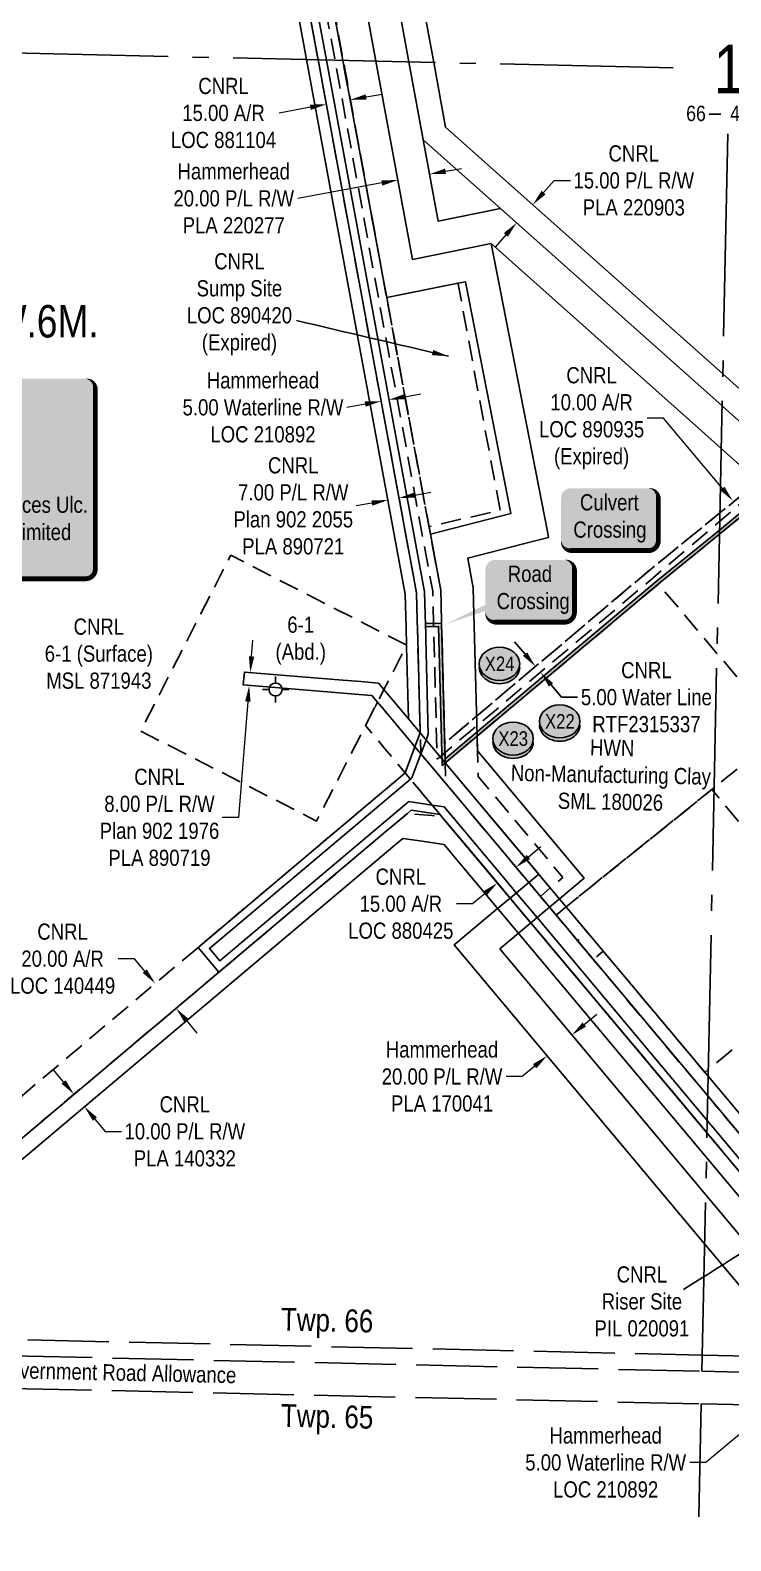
# Model space of a CAD drawing. Extents: x 402981 to 415543, y 6059617 to 6063944.
# Drawn here: x 405059 to 405491, y 6059645 to 6060578 of the extents above; entities that cross this region are included whole.
import ezdxf
from ezdxf.enums import TextEntityAlignment as Align

# ---------------------------------------------------------------- set-up
doc = ezdxf.new("R2010")
doc.units = 0
doc.header["$LTSCALE"] = 5
doc.header["$PDMODE"] = 34
doc.header["$PDSIZE"] = 5
for name, pattern in [('foc-ACCESSROAD', [3.75, 2.5, -1.25]), ('foc-QUARTERLINE', [33, 25, -3, 2, -3]), ('foc-UNSURVEYED', [12.5, 10, -2.5])]:
    doc.linetypes.add(name, pattern=pattern)
doc.layers.get('Defpoints').update_dxf_attribs({"color": 9})
for name, color, linetype in [('10', 1, 'Continuous'), ('9', 3, 'Continuous'), ('AS-SURFACE IMPACT', 7, 'Continuous'), ('C-SYMBOL', 7, 'Continuous'), ('CG-NOTES', 7, 'Continuous'), ('D-TXT', 6, 'Continuous'), ('F-AR', 190, 'foc-ACCESSROAD'), ('F-RW', 190, 'Continuous'), ('F-WS', 190, 'foc-ACCESSROAD'), ('F-WS-S', 190, 'Continuous'), ('L-QSEC', 8, 'foc-QUARTERLINE'), ('L-ROAD-T', 7, 'Continuous'), ('L-SECLBL', 7, 'Continuous'), ('L-USEC', 7, 'foc-UNSURVEYED'), ('P-CROSSINGS', 250, 'Continuous'), ('P-PROPOSED', 10, 'Continuous'), ('P-TEMP-BLUE', 160, 'Continuous')]:
    doc.layers.add(name, color=color, linetype=linetype)
for name, color, linetype, lineweight in [('F-AR-T', 190, 'Continuous', 9), ('F-RW-T', 190, 'Continuous', 9), ('F-VCE-T', 190, 'Continuous', 9), ('F-WS-T', 190, 'Continuous', 9)]:
    doc.layers.add(name, color=color, linetype=linetype, lineweight=lineweight)
doc.styles.add('175L', font='ARIALN.TTF', dxfattribs={"height": 20})
doc.styles.add('80', font='ARIALN.TTF', dxfattribs={"height": 10})
doc.styles.add('80CG', font='ARIALN.TTF', dxfattribs={"height": 10})
doc.styles.add('80L', font='ARIALN.TTF', dxfattribs={"height": 10})
doc.styles.add('Crossing', font='ARIALN.TTF', dxfattribs={"height": 10})
doc.styles.add('SIMPLEX', font='ARIALN.TTF')
doc.dimstyles.new('Compass 5 000', dxfattribs={"dimscale": 5, "dimtxt": 9, "dimasz": 2, "dimexe": 0.2, "dimexo": 0.0625, "dimgap": 0.5, "dimtad": 0, "dimtih": 1, "dimtoh": 1, "dimzin": 0, "dimdsep": 46, "dimtxsty": '80CG', "dimcen": 0.1, "dimse1": 1, "dimse2": 1, "dimclrd": 256, "dimclrt": 256, "dimaunit": 1, "dimadec": 4, "dimazin": 0, "dimtfac": 0.06, "dimtofl": 0, "dimtmove": 0, "dimatfit": 1, "dimfxl": 0.2, "dimtolj": 1, "dimtzin": 0, "dimlwd": -1, "dimarcsym": 0})

# ---------------------------------------------------------------- blocks, each defined once
blk = doc.blocks.new('L-SECLBL')
at = {"layer": '9', "color": 7}
for p, q in [((-5.08, -27.83), (-12.29, -27.83)), ((20.7, -27.83), (13.5, -27.83))]:
    blk.add_line(p, q, dxfattribs=at)
at = {"layer": '10', "color": 2, "style": 'SIMPLEX'}
blk.add_attdef('SEC', text='', height=30, dxfattribs=at).set_placement((0, 0), align=Align.MIDDLE)
at = {"layer": '10', "color": 5, "style": '80L'}
blk.add_attdef('TWP', text='', height=9.5, dxfattribs=at).set_placement((-14.43, -27.37), align=Align.MIDDLE_RIGHT)
blk.add_attdef('RGE', text='', height=9.5, dxfattribs=at).set_placement((3.62, -27.37), align=Align.MIDDLE_CENTER)
blk.add_attdef('MER', text='', height=9.5, dxfattribs=at).set_placement((23.17, -27.37), align=Align.MIDDLE_LEFT)
blk = doc.blocks.new('*D541')
at = {"layer": 'Defpoints', "color": 0, "transparency": 16777216}
for p in [(405135.7, 6059988.86), (405097.58, 6059956.73), (405110.47, 6059941.44)]:
    blk.add_point(p, dxfattribs=at)
at = {"layer": 'F-AR-T', "transparency": 16777216}
for p, q in [((405122.81, 6060004.15), (405112.81, 6060004.15)), ((405129.26, 6059996.5), (405122.81, 6060004.15)), ((405155.03, 6059965.92), (405161.48, 6059958.27))]:
    blk.add_line(p, q, dxfattribs=at)
for points in [[(405130.53, 6059997.58), (405127.98, 6059995.43), (405135.7, 6059988.86)], [(405156.31, 6059966.99), (405153.76, 6059964.84), (405148.59, 6059973.56)]]:
    blk.add_solid(points, dxfattribs=at)
at = {"layer": 'F-AR-T', "transparency": 16777216, "insert": (405078.5, 6060004.15), "char_height": 10, "attachment_point": 5, "style": '80CG'}
blk.add_mtext('\\A1;CNRL\\P20.00 A/R\\PLOC 140449', dxfattribs=at)
blk = doc.blocks.new('*D546')
at = {"layer": 'Defpoints', "color": 0, "transparency": 16777216}
for p in [(405561.2, 6059803.29), (405557.37, 6059800.08), (405580.2, 6059780.64)]:
    blk.add_point(p, dxfattribs=at)
at = {"layer": 'F-RW-T', "color": 14, "transparency": 16777216}
for p, q in [((405587.86, 6059787.06), (405595.52, 6059793.49)), ((405568.7, 6059771), (405475.74, 6059693.05)), ((405475.74, 6059693.05), (405465.74, 6059693.05))]:
    blk.add_line(p, q, dxfattribs=at)
for points in [[(405586.79, 6059788.34), (405588.93, 6059785.79), (405580.2, 6059780.64)], [(405567.63, 6059772.28), (405569.77, 6059769.72), (405576.36, 6059777.43)]]:
    blk.add_solid(points, dxfattribs=at)
at = {"layer": 'F-RW-T', "color": 14, "transparency": 16777216, "insert": (405413.86, 6059693.05), "char_height": 10, "attachment_point": 5, "style": '80CG'}
blk.add_mtext('\\A1;Hammerhead\\P5.00 Waterline R/W\\PLOC 210892', dxfattribs=at)
blk = doc.blocks.new('*D547')
at = {"layer": 'Defpoints', "color": 0, "transparency": 16777216}
for p in [(405250.04, 6060484.61), (405254.96, 6060485.52), (405275.19, 6060348.49)]:
    blk.add_point(p, dxfattribs=at)
at = {"layer": 'F-RW-T', "color": 14, "transparency": 16777216}
for p, q in [((405289.94, 6060351.21), (405299.78, 6060353.03)), ((405265.36, 6060346.67), (405254.12, 6060344.6))]:
    blk.add_line(p, q, dxfattribs=at)
for points in [[(405289.64, 6060352.85), (405290.25, 6060349.57), (405280.11, 6060349.4)], [(405265.05, 6060348.31), (405265.66, 6060345.03), (405275.19, 6060348.49)]]:
    blk.add_solid(points, dxfattribs=at)
at = {"layer": 'F-RW-T', "color": 14, "transparency": 16777216, "insert": (405202.25, 6060344.6), "char_height": 10, "attachment_point": 5, "style": '80CG'}
blk.add_mtext('\\A1;Hammerhead\\P5.00 Waterline R/W\\PLOC 210892', dxfattribs=at)
blk = doc.blocks.new('*D563')
at = {"layer": 'Defpoints', "color": 0, "transparency": 16777216}
for p in [(405363.72, 6060054.36), (405347.01, 6060050.95), (405352.23, 6060044.72)]:
    blk.add_point(p, dxfattribs=at)
at = {"layer": 'F-AR-T', "transparency": 16777216}
for p, q in [((405366.17, 6060067.01), (405373.83, 6060073.43)), ((405339.35, 6060044.52), (405331.69, 6060038.1)), ((405331.69, 6060038.1), (405321.69, 6060038.1))]:
    blk.add_line(p, q, dxfattribs=at)
for points in [[(405365.1, 6060068.28), (405367.24, 6060065.73), (405358.5, 6060060.58)], [(405338.28, 6060045.8), (405340.42, 6060043.25), (405347.01, 6060050.95)]]:
    blk.add_solid(points, dxfattribs=at)
at = {"layer": 'F-AR-T', "transparency": 16777216, "insert": (405287.35, 6060038.1), "char_height": 10, "attachment_point": 5, "style": '80CG'}
blk.add_mtext('\\A1;CNRL\\P15.00 A/R\\PLOC 880425', dxfattribs=at)
blk = doc.blocks.new('*D564')
at = {"layer": 'Defpoints', "color": 0, "transparency": 16777216}
for p in [(405256.08, 6060534.5), (405248.1, 6060495.16), (405262.84, 6060497.88)]:
    blk.add_point(p, dxfattribs=at)
at = {"layer": 'F-AR-T', "transparency": 16777216}
for p, q in [((405265.91, 6060536.32), (405275.74, 6060538.14)), ((405231.5, 6060529.96), (405212.16, 6060526.39))]:
    blk.add_line(p, q, dxfattribs=at)
for points in [[(405265.61, 6060537.96), (405266.21, 6060534.68), (405256.08, 6060534.5)], [(405231.2, 6060531.6), (405231.8, 6060528.32), (405241.33, 6060531.78)]]:
    blk.add_solid(points, dxfattribs=at)
at = {"layer": 'F-AR-T', "transparency": 16777216, "insert": (405177.87, 6060526.39), "char_height": 10, "attachment_point": 5, "style": '80CG'}
blk.add_mtext('\\A1;CNRL\\P15.00 A/R\\PLOC 881104', dxfattribs=at)
blk = doc.blocks.new('*D567')
at = {"layer": 'Defpoints', "color": 0, "transparency": 16777216}
for p in [(405498.64, 6060279.42), (405371, 6060185.05), (405377.28, 6060177.57)]:
    blk.add_point(p, dxfattribs=at)
at = {"layer": 'F-VCE-T', "transparency": 16777216}
for p, q in [((405449.51, 6060337.96), (405439.51, 6060337.96)), ((405485.93, 6060294.56), (405449.51, 6060337.96)), ((405505.06, 6060271.76), (405511.49, 6060264.1))]:
    blk.add_line(p, q, dxfattribs=at)
for points in [[(405487.21, 6060295.63), (405484.65, 6060293.49), (405492.36, 6060286.9)], [(405506.34, 6060272.83), (405503.79, 6060270.69), (405498.64, 6060279.42)]]:
    blk.add_solid(points, dxfattribs=at)
at = {"layer": 'F-VCE-T', "transparency": 16777216, "insert": (405405.17, 6060337.96), "char_height": 10, "attachment_point": 5, "style": '80CG'}
blk.add_mtext('\\A1;CNRL\\P10.00 A/R\\PLOC 890935\\P(Expired)', dxfattribs=at)
blk = doc.blocks.new('*D608')
at = {"layer": 'Defpoints', "color": 0, "transparency": 16777216}
for p in [(405093.98, 6059927.54), (405085.56, 6059920.44), (405100.43, 6059919.9)]:
    blk.add_point(p, dxfattribs=at)
at = {"layer": 'F-RW-T', "transparency": 16777216}
for p, q in [((405079.11, 6059928.09), (405072.67, 6059935.74)), ((405098.44, 6059905.15), (405104.89, 6059897.5)), ((405104.89, 6059897.5), (405114.89, 6059897.5))]:
    blk.add_line(p, q, dxfattribs=at)
for points in [[(405080.39, 6059929.16), (405077.84, 6059927.01), (405085.56, 6059920.44)], [(405099.72, 6059906.22), (405097.17, 6059904.07), (405092, 6059912.79)]]:
    blk.add_solid(points, dxfattribs=at)
at = {"layer": 'F-RW-T', "transparency": 16777216, "insert": (405153.97, 6059897.5), "char_height": 10, "attachment_point": 5, "style": '80CG'}
blk.add_mtext('\\A1;CNRL\\P10.00 P/L R/W\\PPLA 140332', dxfattribs=at)
blk = doc.blocks.new('*D617')
at = {"layer": 'Defpoints', "color": 0, "transparency": 16777216}
for p in [(405386.31, 6059965.06), (405370.98, 6059952.21), (405377.67, 6059944.23)]:
    blk.add_point(p, dxfattribs=at)
at = {"layer": 'F-VCE-T', "transparency": 16777216}
for p, q in [((405400.66, 6059963.51), (405408.32, 6059969.93)), ((405362.35, 6059931.38), (405352.35, 6059931.38)), ((405370.01, 6059937.81), (405362.35, 6059931.38))]:
    blk.add_line(p, q, dxfattribs=at)
for points in [[(405399.59, 6059964.78), (405401.73, 6059962.23), (405393, 6059957.08)], [(405368.94, 6059939.08), (405371.08, 6059936.53), (405377.67, 6059944.23)]]:
    blk.add_solid(points, dxfattribs=at)
at = {"layer": 'F-VCE-T', "transparency": 16777216, "insert": (405312.81, 6059931.38), "char_height": 10, "attachment_point": 5, "style": '80CG'}
blk.add_mtext('\\A1;Hammerhead\\P20.00 P/L R/W\\PPLA 170041', dxfattribs=at)
blk = doc.blocks.new('*D632')
at = {"layer": 'Defpoints', "color": 0, "transparency": 16777216}
for p in [(405285.47, 6060485), (405285.72, 6060483.64), (405305.37, 6060487.25)]:
    blk.add_point(p, dxfattribs=at)
at = {"layer": 'F-RW-T', "transparency": 16777216}
for p, q in [((405314.95, 6060490.43), (405324.79, 6060492.23)), ((405275.63, 6060483.2), (405223.73, 6060473.65))]:
    blk.add_line(p, q, dxfattribs=at)
for points in [[(405314.65, 6060492.06), (405315.26, 6060488.79), (405305.12, 6060488.62)], [(405275.33, 6060484.84), (405275.94, 6060481.56), (405285.47, 6060485)]]:
    blk.add_solid(points, dxfattribs=at)
at = {"layer": 'F-RW-T', "transparency": 16777216, "insert": (405184.19, 6060473.65), "char_height": 10, "attachment_point": 5, "style": '80CG'}
blk.add_mtext('\\A1;Hammerhead\\P20.00 P/L R/W\\PPLA 220277', dxfattribs=at)
blk = doc.blocks.new('*D639')
at = {"layer": 'Defpoints', "color": 0, "transparency": 16777216}
for p in [(405368.82, 6060469.79), (405413.44, 6060430.05), (405403.46, 6060418.84)]:
    blk.add_point(p, dxfattribs=at)
at = {"layer": 'F-VCE-T', "transparency": 16777216}
for p, q in [((405375.48, 6060477.25), (405382.13, 6060484.72)), ((405382.13, 6060484.72), (405392.13, 6060484.72)), ((405352.19, 6060451.12), (405345.54, 6060443.65))]:
    blk.add_line(p, q, dxfattribs=at)
for points in [[(405374.23, 6060478.36), (405376.72, 6060476.15), (405368.82, 6060469.79)], [(405350.95, 6060452.23), (405353.44, 6060450.01), (405358.85, 6060458.58)]]:
    blk.add_solid(points, dxfattribs=at)
at = {"layer": 'F-VCE-T', "transparency": 16777216, "insert": (405431.21, 6060484.72), "char_height": 10, "attachment_point": 5, "style": '80CG'}
blk.add_mtext('\\A1;CNRL\\P15.00 P/L R/W\\PPLA 220903', dxfattribs=at)
blk = doc.blocks.new('*D643')
at = {"layer": 'Defpoints', "color": 0, "transparency": 16777216}
for p in [(405213.79, 6060179.3), (405193.73, 6060172.91), (405213.13, 6060171.32)]:
    blk.add_point(p, dxfattribs=at)
at = {"layer": 'F-RW-T', "transparency": 16777216}
for p, q in [((405195.2, 6060190.85), (405196.01, 6060200.82)), ((405192.91, 6060162.95), (405187.06, 6060091.42)), ((405187.06, 6060091.42), (405177.06, 6060091.42))]:
    blk.add_line(p, q, dxfattribs=at)
for points in [[(405193.54, 6060190.99), (405196.86, 6060190.72), (405194.38, 6060180.89)], [(405191.25, 6060163.08), (405194.58, 6060162.81), (405193.73, 6060172.91)]]:
    blk.add_solid(points, dxfattribs=at)
at = {"layer": 'F-RW-T', "transparency": 16777216, "insert": (405138.33, 6060091.42), "char_height": 10, "attachment_point": 5, "style": '80CG'}
blk.add_mtext('\\A1;CNRL\\P8.00 P/L R/W\\PPlan 902 1976\\PPLA 890719', dxfattribs=at)
blk = doc.blocks.new('*D645')
at = {"layer": 'Defpoints', "color": 0, "transparency": 16777216}
for p in [(405278.99, 6060289.43), (405279.37, 6060287.4), (405285.87, 6060290.7)]:
    blk.add_point(p, dxfattribs=at)
at = {"layer": 'F-RW-T', "transparency": 16777216}
for p, q in [((405269.53, 6060285.58), (405259.7, 6060283.77)), ((405296.08, 6060290.48), (405305.91, 6060292.3))]:
    blk.add_line(p, q, dxfattribs=at)
for points in [[(405269.23, 6060287.22), (405269.83, 6060283.94), (405279.37, 6060287.4)], [(405295.78, 6060292.12), (405296.38, 6060288.84), (405286.24, 6060288.67)]]:
    blk.add_solid(points, dxfattribs=at)
at = {"layer": 'F-RW-T', "transparency": 16777216, "insert": (405220.93, 6060283.77), "char_height": 10, "attachment_point": 5, "style": '80CG'}
blk.add_mtext('\\A1;CNRL\\P7.00 P/L R/W\\PPlan 902 2055\\PPLA 890721', dxfattribs=at)
blk = doc.blocks.new('*U663')
h = blk.add_hatch(color=255)
edge = h.paths.add_edge_path()
edge.add_line((-174, -62.5), (174, -62.5))
edge.add_arc((174, -56.5), 6, 270, 360)
edge.add_line((180, -56.5), (180, 55))
edge.add_arc((174, 55), 6, 0, 90)
edge.add_line((174, 61), (-174, 61))
edge.add_arc((-174, 55), 6, 90, 180)
edge.add_line((-180, 55), (-180, -56.5))
edge.add_arc((-174, -56.5), 6, 180, 270)
at = {"color": 44, "flags": 128}
blk.add_lwpolyline([(-174, -62.5, 3, 3, 0), (174, -62.5, 3, 3, 0.414214), (180, -56.5, 3, 3, 0), (180, 55, 3, 0, 0.414214), (174, 61, 0, 0, 0), (-174, 61, 0, 0, 0.414214), (-180, 55, 0, 0, 0), (-180, -56.5, 0, 3, 0.414214)], format="xyseb", close=True, dxfattribs=at)
at = {"color": 44, "style": '80'}
blk.add_attdef('ENTER_TEXT_001', (-35.99, -5), '', height=10, dxfattribs=at)
blk = doc.blocks.new('GABD')
for p, q in [((-0.81, 0), (-1.62, 0)), ((0, 0.81), (0, 1.62)), ((1.62, 0), (0.81, 0)), ((0, -0.81), (0, -1.62))]:
    blk.add_line(p, q)
blk.add_circle((0, 0), 0.8)
blk = doc.blocks.new('*D707')
at = {"layer": 'Defpoints', "color": 0, "transparency": 16777216}
for p in [(405401.39, 6060210.69), (405404.53, 6060206.97), (405370.51, 6060184.64)]:
    blk.add_point(p, dxfattribs=at)
at = {"layer": 'P-TEMP-BLUE', "transparency": 16777216}
for p, q in [((405364.06, 6060192.28), (405357.62, 6060199.92)), ((405380.1, 6060173.27), (405386.55, 6060165.63)), ((405386.55, 6060165.63), (405396.55, 6060165.63))]:
    blk.add_line(p, q, dxfattribs=at)
for points in [[(405365.34, 6060193.35), (405362.79, 6060191.2), (405370.51, 6060184.64)], [(405381.37, 6060174.35), (405378.83, 6060172.2), (405373.65, 6060180.92)]]:
    blk.add_solid(points, dxfattribs=at)
at = {"layer": 'P-TEMP-BLUE', "transparency": 16777216, "insert": (405439.01, 6060165.63), "char_height": 10, "attachment_point": 5, "style": '80CG'}
blk.add_mtext('\\A1;CNRL\\P5.00 Water Line\\PRTF2315337', dxfattribs=at)
blk = doc.blocks.new('*U802')
h = blk.add_hatch(color=59)
edge = h.paths.add_edge_path()
edge.add_line((-21.5, -20), (21.5, -20))
edge.add_arc((21.5, -14), 6, 270, 360)
edge.add_line((27.5, -14), (27.5, 12.5))
edge.add_arc((21.5, 12.5), 6, 0, 90)
edge.add_line((21.5, 18.5), (-21.5, 18.5))
edge.add_arc((-21.5, 12.5), 6, 90, 180)
edge.add_line((-27.5, 12.5), (-27.5, -14))
edge.add_arc((-21.5, -14), 6, 180, 270)
at = {"color": 1, "flags": 128}
blk.add_lwpolyline([(-21.5, -20, 3, 3, 0), (21.5, -20, 3, 3, 0.414214), (27.5, -14, 3, 3, 0), (27.5, 12.5, 3, 0, 0.414214), (21.5, 18.5, 0, 0, 0), (-21.5, 18.5, 0, 0, 0.414214), (-27.5, 12.5, 0, 0, 0), (-27.5, -14, 0, 3, 0.414214)], format="xyseb", close=True, dxfattribs=at)
blk.add_lwpolyline([(-51.94, -21.15, 0, 7.5, 0), (0, 0, 0, 0, 0)], format="xyseb", dxfattribs=at)
at = {"color": 1, "style": '80'}
blk.add_attdef('ENTER_TEXT_001', (-35.99, -5), '', height=10, dxfattribs=at)
blk = doc.blocks.new('*U797')
h = blk.add_hatch(color=254)
edge = h.paths.add_edge_path()
edge.add_line((-24, -20), (24, -20))
edge.add_arc((24, -14), 6, 270, 360)
edge.add_line((30, -14), (30, 12.5))
edge.add_arc((24, 12.5), 6, 0, 90)
edge.add_line((24, 18.5), (-24, 18.5))
edge.add_arc((-24, 12.5), 6, 90, 180)
edge.add_line((-30, 12.5), (-30, -14))
edge.add_arc((-24, -14), 6, 180, 270)
at = {"color": 160, "flags": 128}
blk.add_lwpolyline([(-24, -20, 3, 3, 0), (24, -20, 3, 3, 0.414214), (30, -14, 3, 3, 0), (30, 12.5, 3, 0, 0.414214), (24, 18.5, 0, 0, 0), (-24, 18.5, 0, 0, 0.414214), (-30, 12.5, 0, 0, 0), (-30, -14, 0, 3, 0.414214)], format="xyseb", close=True, dxfattribs=at)
at = {"color": 160, "style": '80'}
blk.add_attdef('ENTER_TEXT_001', (-26.85, -4.92), '', height=10, dxfattribs=at)
blk = doc.blocks.new('xing2')
h = blk.add_hatch(color=50)
h.dxf.hatch_style = 1
edge = h.paths.add_edge_path()
edge.add_ellipse((0, 0), major_axis=(-12.5, 0), ratio=0.816297, start_angle=0, end_angle=360)
h = blk.add_hatch(color=250)
h.dxf.hatch_style = 1
edge = h.paths.add_edge_path()
edge.add_ellipse((0, -2.05), major_axis=(-12.5, 0), ratio=0.816297, start_angle=0, end_angle=180)
edge.add_line((12.5, -2.05), (12.5, 0))
edge.add_ellipse((0, 0), major_axis=(-12.5, 0), ratio=0.816297, start_angle=0, end_angle=180, ccw=False)
edge.add_line((-12.5, 0), (-12.5, -2.05))
at = {"color": 250}
blk.add_ellipse((0, 0), major_axis=(-12.5, 0), ratio=0.816297, dxfattribs=at)
blk.add_ellipse((0, -2.05), major_axis=(-12.5, 0), ratio=0.816297, start_param=0, end_param=3.141593, dxfattribs=at)
at = {"color": 250, "style": 'Crossing'}
blk.add_attdef('CROSSING', text='', height=9, dxfattribs=at).set_placement((0.09, 0.02), align=Align.MIDDLE_CENTER)
at = {"color": 250, "style": 'Crossing', "flags": 1}
for tag, p in [('OWNER', (0.09, -12.49)), ('DESCRIPTION', (0.09, -25.77)), ('LOCATION', (0.09, -39.3)), ('DWG_REF', (0.09, -52.84))]:
    blk.add_attdef(tag, text='', height=9, dxfattribs=at).set_placement(p, align=Align.MIDDLE_CENTER)

msp = doc.modelspace()

# ---------------------------------------------------------------- hatches: boundary and pattern name
at = {"layer": 'P-PROPOSED'}
h = msp.add_hatch(color=256, dxfattribs=at)
h.dxf.hatch_style = 1
h.paths.add_polyline_path([(405302.615, 6060209.156), (405310.606, 6060209.369), (405312.856, 6060123.497), (405334.488, 6060141.652), (405446.391, 6060235.574), (405484.116, 6060266.314), (405514.453, 6060291.306), (405529.325, 6060304.685), (405540.479, 6060314.72), (405561.28, 6060333.433), (405635.58, 6060395.334), (405647.636, 6060405.378), (405687.588, 6060438.662), (405710.14, 6060411.592), (405711.676, 6060412.872), (405687.843, 6060441.478), (405646.356, 6060406.914), (405634.301, 6060396.87), (405559.971, 6060334.945), (405539.142, 6060316.206), (405527.988, 6060306.172), (405513.148, 6060292.822), (405482.849, 6060267.86), (405445.117, 6060237.114), (405333.202, 6060143.184), (405314.746, 6060127.694), (405312.552, 6060211.421), (405302.562, 6060211.155)])

# ---------------------------------------------------------------- linework, layer by layer
at = {"layer": 'F-AR', "color": 160, "flags": 128}
msp.add_lwpolyline([(404326.532, 6063917.694), (404451.503, 6063880.422), (404515.202, 6063885.289), (404633.955, 6063882.465), (404700.233, 6063516.664), (404714.053, 6063519.168), (404821.905, 6062923.687), (404943.446, 6062253.042), (404958.047, 6062176.789), (404982.925, 6062038.816), (404987.16, 6062029.745), (404992.849, 6062017.557), (404996.228, 6062010.32), (404996.443, 6062009.146), (405001.597, 6061980.997), (405027.683, 6061838.543), (405031.276, 6061818.921), (405044.706, 6061745.579), (405036.737, 6061729.958), (405042.573, 6061732.658), (405050.97, 6061714.508), (405041.833, 6061710.281), (405043.722, 6061700.138), (405049.109, 6061671.216), (405050.577, 6061663.358), (405051.494, 6061658.434), (405060.446, 6061610.343), (405063.191, 6061595.597), (405101.565, 6061389.47), (405105.576, 6061366.683), (405171.565, 6060991.971), (405207.741, 6060799.86), (405276.437, 6060424.286), (405302.23, 6060284.663), (405312.022, 6060231.66), (405312.241, 6060223.31), (405312.552, 6060211.421), (405314.492, 6060137.366), (405439.998, 6060243.264), (405484.39, 6060279.435), (405508.005, 6060298.956), (405554.707, 6060340.97), (405627.508, 6060401.734), (405640.729, 6060412.77), (405610.717, 6060445.51), (405682.043, 6060505.426), (405685.171, 6060501.714), (405617.76, 6060444.908), (405647.766, 6060412.595), (405630.366, 6060398.296), (405443.221, 6060239.444), (405309.753, 6060127.424), (405307.556, 6060211.29), (405307.245, 6060223.18), (405307.036, 6060231.137), (405297.315, 6060283.755), (405271.522, 6060423.383), (405202.827, 6060798.948), (405166.648, 6060991.075), (405100.654, 6061365.817), (405096.647, 6061388.579), (405058.277, 6061594.683), (405055.533, 6061609.428), (405046.58, 6061657.519), (405045.663, 6061662.443), (405044.196, 6061670.299), (405038.809, 6061699.222), (405036.209, 6061713.185), (405044.335, 6061716.945), (405040.135, 6061726.024), (405035.195, 6061723.738), (405030.838, 6061729.451), (405032.294, 6061732.248), (405039.485, 6061746.343), (405026.359, 6061818.021), (405022.766, 6061837.643), (404996.681, 6061980.097), (404991.527, 6062008.246), (404991.428, 6062008.788), (404988.321, 6062015.443), (404982.631, 6062027.631), (404978.122, 6062037.29), (404953.133, 6062175.875), (404938.533, 6062252.126), (404816.987, 6062922.796), (404710.026, 6063513.359), (404696.206, 6063510.855), (404629.764, 6063877.565), (404515.333, 6063880.287), (404450.961, 6063875.368), (404307.659, 6063918.107)], dxfattribs=at)
at = {"layer": 'F-AR', "flags": 128}
for points in [[(405446.391, 6060235.574), (405314.813, 6060125.14), (405314.492, 6060137.366), (405439.951, 6060243.223), (405484.39, 6060279.435), (405504.73, 6060296.009), (405554.707, 6060340.97), (405686.155, 6060450.685), (405701.614, 6060463.362), (405793.233, 6060535.069), (405791.094, 6060544.654), (405789.058, 6060546.782), (405726.265, 6060612.625), (405626.027, 6060720.047), (405496.432, 6060856.166), (405218.573, 6061148.015), (405446.226, 6061359.035), (405507.83, 6061416.141), (405508.13, 6061416.405), (406324.511, 6062136.267), (406332.892, 6062143.658), (406355.241, 6062163.364), (406571.531, 6062354.083), (406577.92, 6062346.39), (406354.95, 6062149.289), (406348.237, 6062143.354), (406324.218, 6062122.123), (405935.023, 6061778.082), (405514.523, 6061408.71), (405507.84, 6061402.516), (405460.587, 6061358.713), (405232.807, 6061147.575), (405496.728, 6060870.361), (405633.3, 6060726.91), (405733.539, 6060619.488), (405800.249, 6060549.545), (405800.923, 6060546.515), (405804.367, 6060531.085), (405707.867, 6060455.557), (405561.28, 6060333.433), (405511.227, 6060288.405), (405484.116, 6060266.314), (405446.391, 6060235.574)], [(404941.383, 6061801.937), (404967.406, 6061788.96), (404977.054, 6061784.149), (404999.566, 6061762.605), (405008.045, 6061754.497), (405012.287, 6061748.911), (405019.269, 6061739.723), (405032.636, 6061722.08), (405041.908, 6061709.921), (405042.18, 6061708.421), (405043.722, 6061700.138), (405049.109, 6061671.216), (405050.577, 6061663.358), (405051.494, 6061658.434), (405060.446, 6061610.343), (405063.191, 6061595.597), (405101.565, 6061389.47), (405105.576, 6061366.683), (405171.565, 6060991.971), (405251.573, 6060558.876), (405276.437, 6060424.286), (405302.23, 6060284.663), (405312.022, 6060231.66), (405312.241, 6060223.311), (405312.552, 6060211.421), (405314.813, 6060125.14), (405315.148, 6060112.288), (405308.683, 6060119.999), (405299.666, 6060130.753), (405299.329, 6060143.605), (405297.815, 6060201.376), (405297.503, 6060213.264), (405297.062, 6060230.095), (405236.261, 6060559.22), (405156.808, 6060989.311), (405090.292, 6061367.027), (405086.83, 6061386.696), (405048.447, 6061592.863), (405045.702, 6061607.608), (405036.752, 6061655.687), (405035.835, 6061660.613), (405034.371, 6061668.473), (405028.121, 6061702.051), (405027.817, 6061703.686), (405018.391, 6061716.093), (405004.92, 6061733.823), (404996.821, 6061744.485), (404968.329, 6061771.748), (404927.36, 6061792.177), (404911.853, 6061791.125), (404757.135, 6061780.632), (404759.716, 6061783.549), (404746.82, 6061794.958), (404817.813, 6061799.772), (404930.405, 6061807.411), (404941.383, 6061801.937)], [(405304.743, 6060271.063), (405304.422, 6060272.802), (405302.231, 6060284.663), (405278.629, 6060412.425), (405322.743, 6060421.315), (405322.861, 6060420.678), (405348.654, 6060281.055), (405304.743, 6060271.063)], [(405303.271, 6060103.122), (405312.535, 6060092.073), (405306.678, 6060092.581), (405291.392, 6060093.909), (405290.679, 6060093.308), (405278.291, 6060082.867), (404948.284, 6059804.759), (404930.746, 6059781.374), (404926.477, 6059771.719), (404916.684, 6059749.564), (404902.344, 6059766.584), (404904.812, 6059772.207), (404920.773, 6059808.217), (404933.654, 6059818.581), (405271.648, 6060103.423), (405284.036, 6060113.864), (405290.029, 6060118.916), (405300.343, 6060106.615), (405303.271, 6060103.122)], [(405564.65, 6060007.163), (405477.213, 6059935.742), (405475.086, 6059934.001), (405412.322, 6060008.859), (405406.158, 6060003.75), (405396.52, 6060015.245), (405402.66, 6060020.383), (405389.381, 6060036.216), (405479.462, 6060108.666), (405480.791, 6060107.071), (405540.334, 6060035.632), (405564.65, 6060007.163)]]:
    msp.add_lwpolyline(points, close=True, dxfattribs=at)
msp.add_lwpolyline([(405679.092, 6059654.914), (405635.845, 6059706.491), (405626.205, 6059717.988), (405619.518, 6059725.958), (405616.565, 6059729.482), (405593.734, 6059756.709), (405476.397, 6059896.651), (405347.906, 6060049.885), (405328.634, 6060072.871), (405312.535, 6060092.072), (405311.571, 6060093.224), (405303.271, 6060103.121), (405300.343, 6060106.614), (405290.029, 6060118.915), (405277.658, 6060133.661), (405265.525, 6060148.139), (405272.943, 6060162.626), (405276.998, 6060157.789), (405285.972, 6060147.087), (405292.5, 6060139.3), (405299.666, 6060130.753), (405308.683, 6060120), (405315.149, 6060112.288), (405318.524, 6060108.263), (405373.54, 6060042.65), (405383.287, 6060031.022), (405396.52, 6060015.244), (405406.158, 6060003.75), (405476.873, 6059919.417), (405521.349, 6059866.373), (405534.086, 6059851.182), (405535.502, 6059849.493), (405539.044, 6059845.27), (405539.483, 6059844.746), (405544.441, 6059838.833), (405613.681, 6059756.26), (405628.057, 6059739.113), (405637.696, 6059727.618), (405639.46, 6059725.509), (405643.965, 6059720.142), (405647.341, 6059716.115), (405699.036, 6059654.461)], dxfattribs=at)
at = {"layer": 'F-RW'}
for points in [[(405090.292, 6061367.027), (405156.808, 6060989.311), (405236.261, 6060559.22), (405297.062, 6060230.095), (405297.503, 6060213.264), (405297.815, 6060201.376), (405299.329, 6060143.605), (405292.102, 6060152.226), (405290.936, 6060196.688), (405290.912, 6060197.747), (405290.624, 6060208.576), (405290.08, 6060229.363), (405229.154, 6060559.379), (405217.693, 6060621.251), (405149.921, 6060988.069), (405083.157, 6061367.187)], [(405146.559, 6061365.762), (405211.312, 6060998.936), (405236.588, 6060861.443), (405241.138, 6060836.695), (405279.365, 6060628.772), (405292.376, 6060557.959), (405310.44, 6060459.662), (405348.943, 6060467.401), (405485.77, 6060345.535), (405488.278, 6060343.301), (405495.975, 6060336.446), (405522.367, 6060312.94), (405747.825, 6060045.441), (405931.847, 6059765.325), (405935.828, 6059760.95), (405945.993, 6059749.822), (405946.97, 6059748.753), (405956.102, 6059738.756), (405959.472, 6059735.068), (405973.144, 6059720.466), (405975.5, 6059717.942), (406000.847, 6059690.876), (406040, 6059673.927), (406106.541, 6059645.209)], [(405191.638, 6060995.386), (405271.972, 6060558.417), (405294.477, 6060436.012), (405343.157, 6060445.822), (405377.852, 6060268.031), (405378.582, 6060264.287), (405368.661, 6060261.766), (405328.657, 6060251.602), (405331.472, 6060236.418), (405331.996, 6060233.59), (405332.233, 6060224.836), (405334.488, 6060141.652), (405334.735, 6060132.497), (405400.672, 6060053.917), (405385.303, 6060041.07), (405379.166, 6060035.938), (405367.664, 6060026.323), (405359.971, 6060019.892), (405348.43, 6060010.244), (405475.602, 6059858.54), (405560.33, 6059757.464)], [(405533.753, 6059758.064), (405474.968, 6059828.182), (405320.257, 6060012.713), (405347.154, 6060035.185), (405354.845, 6060041.611), (405366.35, 6060051.224), (405372.49, 6060056.354), (405324.642, 6060113.417), (405314.813, 6060125.14), (405312.552, 6060211.421), (405312.241, 6060223.311), (405312.022, 6060231.66), (405305.61, 6060266.372), (405355.341, 6060279.008), (405327.388, 6060422.251), (405322.743, 6060421.315), (405278.629, 6060412.425), (405276.437, 6060424.286), (405251.573, 6060558.875), (405171.565, 6060991.971)], [(405293.395, 6060635.388), (405307.681, 6060557.615), (405315.011, 6060517.721), (405486.182, 6060365.255), (405501.053, 6060352.008), (405508.75, 6060345.153), (405533.138, 6060323.43), (405759.884, 6060054.396), (405921.416, 6059808.52), (405958.778, 6059781.952), (405971.372, 6059772.997), (405983.865, 6059764.113), (405988.034, 6059761.149), (406004.706, 6059749.293), (406007.364, 6059747.395), (406029.429, 6059731.712), (406022.877, 6059716.877), (406009.694, 6059687.045), (406001.627, 6059668.786), (405995.576, 6059655.09), (405993.537, 6059650.475), (405992.356, 6059647.802)], [(406053.499, 6059646.414), (406032.117, 6059655.645), (406029.82, 6059656.635), (405996.226, 6059671.115), (405967.034, 6059683.436), (405951.372, 6059700.589), (405950.808, 6059701.207), (405940.134, 6059717.4), (405939.233, 6059718.757), (405937.349, 6059721.623), (405928.996, 6059734.293), (405919.044, 6059749.381), (405731.745, 6060033.504), (405651.192, 6060129.07), (405508.005, 6060298.956), (405485.221, 6060319.254), (405478.949, 6060324.841), (405471.254, 6060331.697), (405343.157, 6060445.822), (405294.477, 6060436.012), (405271.972, 6060558.417), (405259.706, 6060625.135)], [(405976.123, 6059648.17), (405979.767, 6059656.421), (405981.802, 6059661.028), (405987.823, 6059674.661), (405996.864, 6059695.129), (406006.633, 6059717.242), (406010.763, 6059726.598), (405993.385, 6059738.954), (405980.657, 6059747.995), (405976.712, 6059750.809), (405972.544, 6059753.773), (405960.048, 6059762.656), (405947.452, 6059771.612), (405910.415, 6059797.947), (405747.825, 6060045.441), (405522.367, 6060312.94), (405495.975, 6060336.446), (405488.278, 6060343.301), (405485.77, 6060345.535), (405348.942, 6060467.4), (405301.205, 6060509.918), (405292.377, 6060557.959), (405279.366, 6060628.772)], [(405521.348, 6059866.372), (405476.873, 6059919.417), (405315.148, 6060112.288), (405308.683, 6060119.999), (405299.666, 6060130.753), (405292.5, 6060139.3), (405285.972, 6060147.086), (405276.998, 6060157.789), (405272.943, 6060162.626), (405269.518, 6060166.71), (405261.737, 6060167.347), (405190.077, 6060173.212), (405190.729, 6060181.184), (405251.485, 6060176.212), (405259.889, 6060175.524), (405262.615, 6060175.301), (405273.501, 6060174.41), (405276.906, 6060170.349), (405292.102, 6060152.226), (405299.329, 6060143.605), (405314.813, 6060125.14), (405477.127, 6059931.562), (405525.091, 6059874.361)], [(404948.284, 6059804.759), (405278.291, 6060082.867), (405290.679, 6060093.308), (405291.392, 6060093.909), (405293.767, 6060095.911), (405306.196, 6060094.071), (405311.586, 6060093.232), (405312.535, 6060092.073), (405312.535, 6060092.073), (405328.634, 6060072.871), (405347.906, 6060049.886), (405476.398, 6059896.651), (405593.734, 6059756.709)], [(405580.289, 6059757.013), (405476.078, 6059881.361), (405346.678, 6060035.754), (405340.254, 6060043.418), (405320.973, 6060066.432), (405314.032, 6060074.717), (405299.1, 6060076.925), (405288.601, 6060078.479), (405282.504, 6060073.34), (404955.602, 6059797.848)]]:
    msp.add_lwpolyline(points, dxfattribs=at)
at = {"layer": 'F-RW', "color": 14}
for points in [[(405593.734, 6059756.709), (405476.398, 6059896.651), (405476.13, 6059896.969), (405367.664, 6060026.323), (405354.845, 6060041.612), (405348.001, 6060049.775), (405328.638, 6060072.882), (405312.541, 6060092.087), (405311.58, 6060093.235), (405306.196, 6060094.071), (405293.767, 6060095.911), (405291.392, 6060093.909), (405290.679, 6060093.308), (405278.291, 6060082.867), (405175.019, 6059995.832), (405162.131, 6060011.126), (405271.648, 6060103.424), (405284.036, 6060113.865), (405290.029, 6060118.916), (405296.094, 6060135.013), (405299.329, 6060143.605), (405297.816, 6060201.403), (405297.504, 6060213.264), (405297.06, 6060230.13), (405236.262, 6060559.22), (405225.067, 6060619.811)], [(405229.983, 6060620.721), (405241.366, 6060559.105), (405302.04, 6060230.727), (405302.416, 6060216.613), (405302.733, 6060204.729), (405302.816, 6060201.617), (405304.341, 6060142.763), (405303.007, 6060139.219), (405299.694, 6060130.723), (405294.248, 6060115.935), (405293.24, 6060115.085), (405169.173, 6060010.531), (405175.616, 6060002.879), (405292.273, 6060101.189), (405306.713, 6060099.017), (405314.183, 6060097.893), (405351.924, 6060052.877), (405358.682, 6060044.817), (405371.5, 6060029.53), (405476.556, 6059904.24), (405480.055, 6059900.068), (405598.828, 6059758.418)]]:
    msp.add_lwpolyline(points, dxfattribs=at)
at = {"layer": 'F-WS', "flags": 128}
for points in [[(405262.417, 6060142.069), (405235.336, 6060089.183), (405126.756, 6060144.78), (405182.354, 6060253.361), (405265.572, 6060210.75), (405280.785, 6060202.961), (405281.699, 6060202.493), (405290.912, 6060197.747), (405290.087, 6060196.109), (405281.418, 6060179.169), (405276.906, 6060170.349), (405276.662, 6060169.872), (405272.943, 6060162.626), (405265.525, 6060148.139), (405263.136, 6060143.473), (405262.417, 6060142.069)], [(405389.381, 6060036.216), (405383.291, 6060031.02), (405379.166, 6060035.939), (405373.531, 6060042.659), (405379.628, 6060047.855), (405387.416, 6060054.407), (405335.163, 6060116.733), (405334.735, 6060132.497), (405334.488, 6060141.652), (405446.448, 6060235.566), (405482.579, 6060192.739), (405523.519, 6060144.109), (405480.847, 6060109.78), (405479.462, 6060108.666), (405389.381, 6060036.216)]]:
    msp.add_lwpolyline(points, close=True, dxfattribs=at)
at = {"layer": 'L-QSEC'}
for p, q in [((404688.866, 6060571.549), (405455.593, 6060554.301)), ((405489.278, 6060513.535), (405473.323, 6059749.383)), ((405472.903, 6059729.267), (405471.448, 6059659.592))]:
    msp.add_line(p, q, dxfattribs=at)
at = {"layer": 'L-USEC'}
for p, q in [((404682.189, 6059777.231), (405473.532, 6059759.424)), ((404671.936, 6059767.416), (405473.355, 6059749.382)), ((405473.532, 6059759.424), (406274.922, 6059741.391)), ((404671.513, 6059747.301), (405472.903, 6059729.267)), ((405473.355, 6059749.382), (406274.714, 6059731.351)), ((405472.903, 6059729.267), (406274.298, 6059711.235))]:
    msp.add_line(p, q, dxfattribs=at)
at = {"layer": 'P-PROPOSED', "flags": 128}
msp.add_lwpolyline([(405513.148, 6060292.822), (405482.849, 6060267.86), (405445.117, 6060237.114), (405333.202, 6060143.184), (405314.746, 6060127.694), (405312.552, 6060211.421), (405302.562, 6060211.155), (405302.615, 6060209.156), (405302.615, 6060209.156), (405310.606, 6060209.369), (405312.856, 6060123.497), (405334.488, 6060141.652), (405446.391, 6060235.574), (405484.116, 6060266.314), (405514.453, 6060291.306)], dxfattribs=at)

# ---------------------------------------------------------------- block references
at = {"layer": 'AS-SURFACE IMPACT'}
ref = msp.add_blockref('*U663', (404918.704, 6060301.3), dxfattribs=at)
ref.add_attrib('ENTER_TEXT_001', 'CLR220041 M.D. of Greenview', (404838.892, 6060346.761), dxfattribs={"layer": '0', "color": 44, "height": 10, "style": '80'})
ref.add_attrib('ENTER_TEXT_002', 'CRB 200005 Whitecap Resources Inc.', (404820.86, 6060329.917), dxfattribs={"layer": '0', "color": 44, "height": 10, "style": '80'})
ref.add_attrib('ENTER_TEXT_003', 'DTLG150003 Norbord Inc.', (404851.266, 6060313.073), dxfattribs={"layer": '0', "color": 44, "height": 10, "style": '80'})
ref.add_attrib('ENTER_TEXT_004', 'FMA9900037 Canadian Forest Products Ltd.', (404805.038, 6060296.229), dxfattribs={"layer": '0', "color": 44, "height": 10, "style": '80'})
ref.add_attrib('ENTER_TEXT_005', 'RTF 225402, 225410, 225433, 225434 Hammerhead Resources Ulc.', (404743.305, 6060279.521), dxfattribs={"layer": '0', "color": 44, "height": 10, "style": '80'})
ref.add_attrib('ENTER_TEXT_006', 'RTF2214793, RTF2214810 Canadian Natural Resources Limited', (404753.442, 6060262.677), dxfattribs={"layer": '0', "color": 44, "height": 10, "style": '80'})
ref.add_attrib('ENTER_TEXT_007', 'TPA 979 DALLAS STEWART BENNETT', (404814.912, 6060245.833), dxfattribs={"layer": '0', "color": 44, "height": 10, "style": '80'})
at = {"layer": 'CG-NOTES'}
ref = msp.add_blockref('*U797', (405416.362, 6060276.198), dxfattribs=dict(at, xscale=0.9997119622670564, yscale=0.9997119622670564, zscale=0.9997119622670564))
ref.add_attrib('ENTER_TEXT_001', 'Culvert', (405397.988, 6060281), dxfattribs={"layer": '0', "color": 160, "height": 9.9971, "style": '80'})
ref.add_attrib('ENTER_TEXT_002', 'Crossing', (405393.893, 6060264.161), dxfattribs={"layer": '0', "color": 160, "height": 9.9971, "style": '80'})
ref = msp.add_blockref('*U802', (405367.109, 6060231.976), dxfattribs=dict(at, xscale=0.9986633096239037, yscale=0.9986633096239037, zscale=0.9986633096239037))
ref.add_attrib('ENTER_TEXT_001', 'Road', (405353.417, 6060236.862), dxfattribs={"layer": '0', "color": 1, "height": 9.9866, "style": '80'})
ref.add_attrib('ENTER_TEXT_002', ' Crossing', (405343.345, 6060220.04), dxfattribs={"layer": '0', "color": 1, "height": 9.9866, "style": '80'})
at = {"layer": 'F-WS-S', "xscale": 5.000000000000001, "yscale": 5.000000000000001, "zscale": 5.000000000000001}
msp.add_blockref('GABD', (405210.022, 6060170.418), dxfattribs=at)
at = {"layer": 'L-SECLBL'}
msp.add_blockref('L-SECLBL', (405490.113, 6060553.525), dxfattribs=at).add_auto_attribs({'SEC': '1', 'TWP': '66', 'RGE': '4', 'MER': '6'})
at = {"layer": 'P-CROSSINGS'}
for p, values in [((405348.251, 6060186.272), {'CROSSING': 'X24'}), ((405385.486, 6060150.718), {'CROSSING': 'X22'}), ((405356.672, 6060140.088), {'CROSSING': 'X23'})]:
    msp.add_blockref('xing2', p, dxfattribs=at).add_auto_attribs(values)

# ---------------------------------------------------------------- texts
at = {"layer": 'C-SYMBOL', "color": 3, "style": '175L'}
msp.add_text('Theor. S.W.1/4 Sec. 1-66-4-W.6M.', height=20, dxfattribs=at).set_placement((404924.443, 6060381.804), align=Align.BOTTOM_CENTER)
at = {"layer": 'D-TXT', "color": 3, "char_height": 14, "attachment_point": 1, "rotation": 358.710927, "style": '80L'}
for s, insert in [('Twp. 66', (405213.508, 6059788.608)), ('Twp. 65', (405213.508, 6059729.203))]:
    msp.add_mtext_dynamic_manual_height_columns(s, width=101.35291, gutter_width=47.48, heights=[0], dxfattribs=dict(at, insert=insert))
at = {"layer": 'F-AR-T', "insert": (405187.713, 6060408.332), "char_height": 10, "attachment_point": 5, "style": '80CG'}
msp.add_mtext('\\A1;CNRL\\PSump Site\\PLOC 890420\\P(Expired)', dxfattribs=at)
at = {"layer": 'F-WS-T', "char_height": 10, "attachment_point": 5, "style": '80CG'}
for s, insert in [('\\A1;CNRL\\P6-1 (Surface)\\PMSL 871943', (405100.886, 6060192.504)), ('\\A1;6-1\\P(Abd.)', (405225.558, 6060200.595)), ('\\A1;CNRL\\PRiser Site\\PPIL 020091', (405436.236, 6059792.491))]:
    msp.add_mtext(s, dxfattribs=dict(at, insert=insert))
at = {"layer": 'F-WS-T', "insert": (405355.301, 6060140.697), "char_height": 10.00383, "attachment_point": 1, "rotation": 358.875835, "style": '80'}
msp.add_mtext_dynamic_manual_height_columns('\\pi48.99724;HWN\\P\\pi0.45205;Non-Manufacturing Clay\\P\\pi29.7948;SML 180026', width=123.51586, gutter_width=44.981, heights=[0], dxfattribs=at)
at = {"layer": 'L-ROAD-T', "style": '80L'}
msp.add_text('Theoretic Government Road Allowance', height=9.99581, rotation=358.710927, dxfattribs=at).set_placement((405085.885, 6059749.251), align=Align.MIDDLE_CENTER)

# ---------------------------------------------------------------- dimensions: what is measured, and where the dimension line sits
at = {"layer": 'F-AR-T'}
for base, p1, p2, angle, text, picture, middle in [((405256.076, 6060534.502), (405248.097, 6060495.16), (405262.841, 6060497.884), 10.466727, 'CNRL\\P15.00 A/R\\PLOC 881104', '*D564', (405177.873, 6060526.39)), ((405347.015, 6060050.949), (405363.723, 6060054.358), (405352.234, 6060044.724), 219.980691, 'CNRL\\P15.00 A/R\\PLOC 880425', '*D563', (405287.354, 6060038.098)), ((405135.701, 6059988.855), (405110.471, 6059941.439), (405097.583, 6059956.731), 130.122261, 'CNRL\\P20.00 A/R\\PLOC 140449', '*D541', (405078.498, 6060004.149))]:
    dim = msp.add_linear_dim(base=base, p1=p1, p2=p2, angle=angle, text=text, dimstyle='Compass 5 000', dxfattribs=at)
    dim.commit()
    dim.dimension.update_dxf_attribs({"geometry": picture, "text_midpoint": middle, "dimtype": 161})
at = {"layer": 'F-RW-T'}
for base, p1, p2, angle, text, picture, middle in [((405285.47, 6060485.005), (405305.371, 6060487.248), (405285.721, 6060483.635), 190.417908, 'Hammerhead\\P20.00 P/L R/W\\PPLA 220277', '*D632', (405184.19, 6060473.653)), ((405279.366, 6060287.397), (405285.87, 6060290.7), (405278.99, 6060289.43), 190.4598, 'CNRL\\P7.00 P/L R/W\\PPlan 902 2055\\PPLA 890721', '*D645', (405220.929, 6060283.766)), ((405193.73, 6060172.913), (405213.785, 6060179.298), (405213.133, 6060171.325), 265.321561, 'CNRL\\P8.00 P/L R/W\\PPlan 902 1976\\PPLA 890719', '*D643', (405138.326, 6060091.423)), ((405085.555, 6059920.442), (405100.425, 6059919.895), (405093.981, 6059927.542), 130.121996, 'CNRL\\P10.00 P/L R/W\\PPLA 140332', '*D608', (405153.974, 6059897.501))]:
    dim = msp.add_linear_dim(base=base, p1=p1, p2=p2, angle=angle, text=text, dimstyle='Compass 5 000', dxfattribs=at)
    dim.commit()
    dim.dimension.update_dxf_attribs({"geometry": picture, "text_midpoint": middle, "dimtype": 161})
for base, p1, p2, angle, picture, middle in [((405275.19, 6060348.488), (405254.962, 6060485.523), (405250.043, 6060484.614), 190.46658, '*D547', (405202.246, 6060344.596)), ((405580.195, 6059780.64), (405557.372, 6059800.077), (405561.204, 6059803.289), 39.979916, '*D546', (405413.858, 6059693.051))]:
    dim = msp.add_linear_dim(base=base, p1=p1, p2=p2, angle=angle, text='Hammerhead\\P5.00 Waterline R/W\\PLOC 210892', dimstyle='Compass 5 000', override={"dimclrd": 14, "dimclrt": 14}, dxfattribs=at)
    dim.commit()
    dim.dimension.update_dxf_attribs({"geometry": picture, "text_midpoint": middle, "dimtype": 161})
at = {"layer": 'F-VCE-T'}
for base, p1, p2, angle, text, picture, middle in [((405368.825, 6060469.788), (405403.463, 6060418.843), (405413.442, 6060430.046), 48.307858, 'CNRL\\P15.00 P/L R/W\\PPLA 220903', '*D639', (405431.213, 6060484.722)), ((405498.635, 6060279.423), (405371.002, 6060185.047), (405377.279, 6060177.568), 310.006921, 'CNRL\\P10.00 A/R\\PLOC 890935\\P(Expired)', '*D567', (405405.174, 6060337.955))]:
    dim = msp.add_linear_dim(base=base, p1=p1, p2=p2, angle=angle, text=text, dimstyle='Compass 5 000', dxfattribs=at)
    dim.commit()
    dim.dimension.update_dxf_attribs({"geometry": picture, "text_midpoint": middle, "dimtype": 161})
dim = msp.add_aligned_dim(p1=(405386.31, 6059965.058), p2=(405370.984, 6059952.208), distance=10.41, text='Hammerhead\\P20.00 P/L R/W\\PPLA 170041', dimstyle='Compass 5 000', dxfattribs=at)
dim.commit()
dim.dimension.update_dxf_attribs({"geometry": '*D617', "text_midpoint": (405312.806, 6059931.382)})
at = {"layer": 'P-TEMP-BLUE'}
dim = msp.add_linear_dim(base=(405370.514, 6060184.635), p1=(405404.525, 6060206.966), p2=(405401.387, 6060210.686), angle=130.156539, text='CNRL\\P5.00 Water Line\\PRTF2315337', dimstyle='Compass 5 000', dxfattribs=at)
dim.commit()
dim.dimension.update_dxf_attribs({"geometry": '*D707', "text_midpoint": (405439.012, 6060165.63), "dimtype": 161})

# ---------------------------------------------------------------- leaders
at = {"layer": 'F-RW-T', "path_type": 1}
msp.add_leader([(405316.73, 6060376.206), (405222.875, 6060398.257)], dimstyle='Compass 5 000', override={"dimgap": 0.5, "dimtad": 0}, dxfattribs=at)
at = {"layer": 'F-WS-T', "path_type": 1}
msp.add_leader([(405542.574, 6059850.583), (405461.981, 6059799.976)], dimstyle='Compass 5 000', override={"dimgap": 0.5, "dimtad": 0}, dxfattribs=at)

doc.saveas('drawing.dxf')
